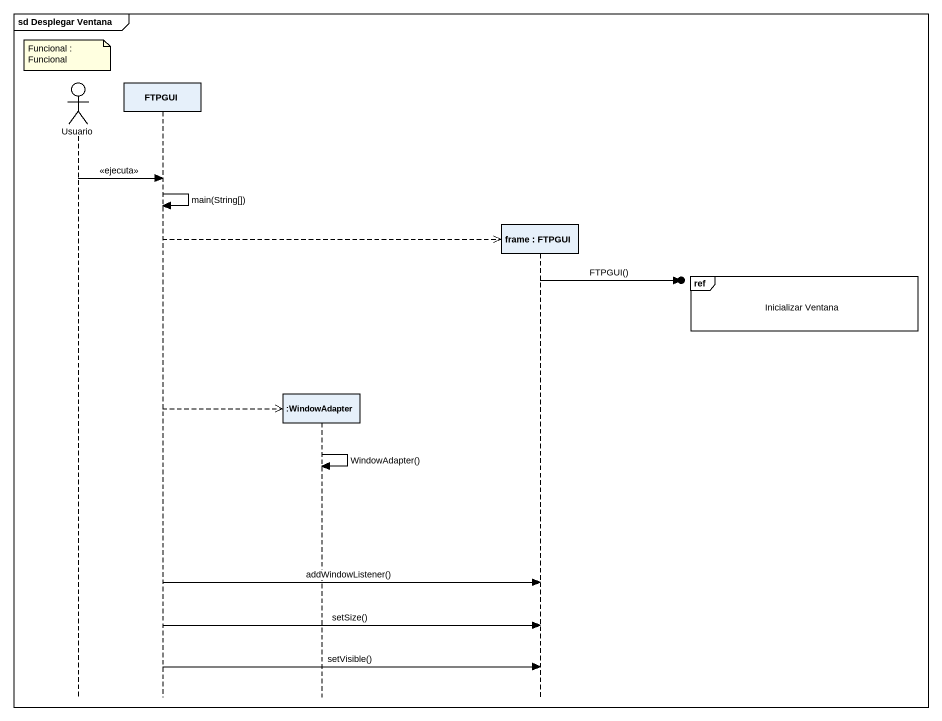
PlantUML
@startuml
mainframe sd Desplegar Ventana
hide footbox
actor Usuario
participant FTPGUI
participant ":WindowAdapter" as WindowAdapter
participant "frame : FTPGUI" as frame_

note over Usuario : Funcional : Funcional
Usuario -> FTPGUI : <<ejecuta>>
FTPGUI -> FTPGUI : main(String[])
FTPGUI -->> frame_ **
ref over frame_ : Inicializar Ventana
frame_ ->o] : FTPGUI()
FTPGUI -->> WindowAdapter **
WindowAdapter -> WindowAdapter : WindowAdapter()
FTPGUI -> frame_ : addWindowListener()
FTPGUI -> frame_ : setSize()
FTPGUI -> frame_ : setVisible()
@enduml
